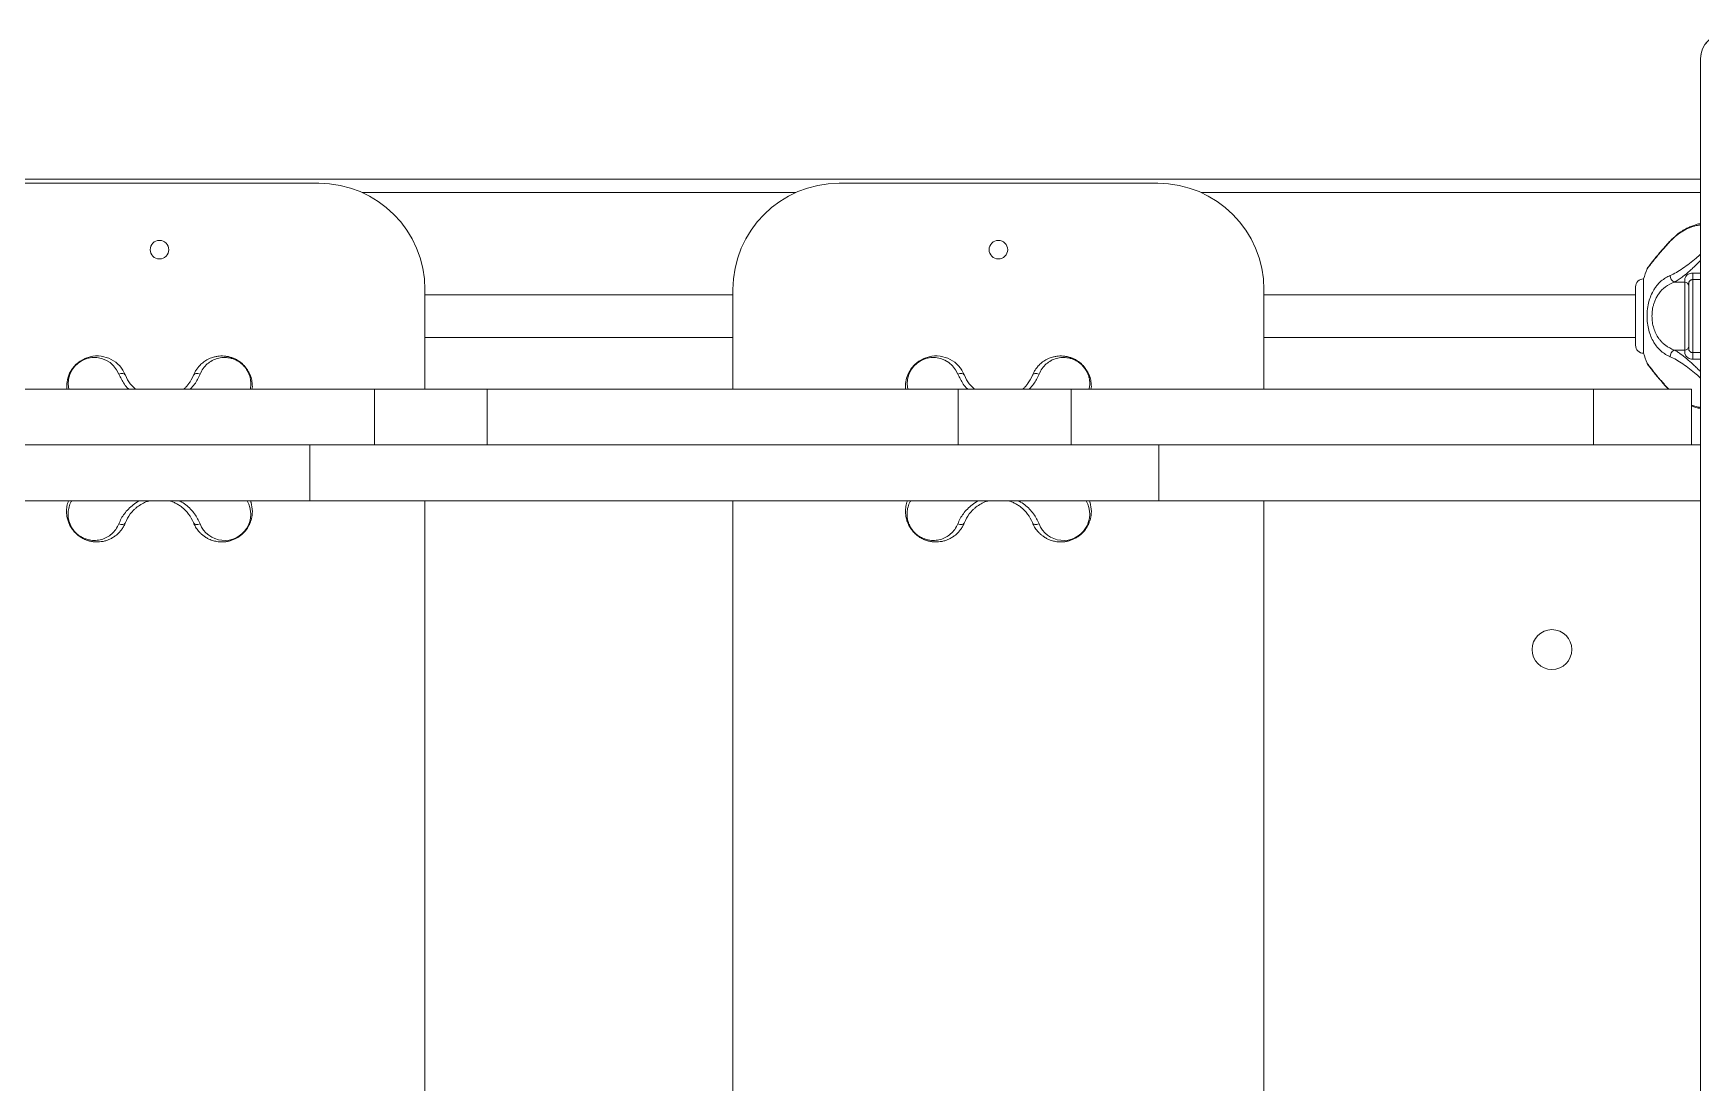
# Model space of a CAD drawing. Header units: millimetres. Extents: x -5884 to 5559, y -2544 to 2548.
# Drawn here: x -79 to 549, y 698 to 1092 of the extents above; entities that cross this region are included whole.
import ezdxf

# ---------------------------------------------------------------- set-up
doc = ezdxf.new("R2010")
doc.units = ezdxf.units.MM
doc.layers.add('DIKOM_ОБЪЕКТ', color=7, linetype='Continuous')

msp = doc.modelspace()

# ---------------------------------------------------------------- linework, layer by layer
at = {"layer": 'DIKOM_ОБЪЕКТ', "color": 7, "linetype": 'Continuous', "lineweight": 15}
for p, q in [((549.273, 1037.575), (-929.727, 1037.575)), ((28.766, 1036.075), (-91.234, 1036.075)), ((344.766, 1036.075), (224.766, 1036.075)), ((527.766, 1000.077), (527.766, 972.077)), ((539.336, 998.877), (543.266, 998.877)), ((543.266, 998.877), (543.266, 973.276)), ((545.317, 999.495), (545.131, 999.315)), ((546.266, 999.817), (546.266, 1002.268)), ((546.266, 999.817), (546.266, 972.337)), ((68.766, 958.575), (68.766, 996.075)), ((184.766, 994.077), (68.766, 994.077)), ((184.766, 996.075), (184.766, 958.575)), ((384.766, 958.575), (384.766, 996.075)), ((524.766, 994.077), (384.766, 994.077)), ((68.766, 978.077), (184.766, 978.077)), ((384.766, 978.077), (524.766, 978.077)), ((543.266, 973.276), (539.336, 973.276)), ((546.266, 969.885), (546.266, 972.337)), ((-109.98, 958.575), (49.763, 958.575)), ((3.766, 959.575), (3.617, 958.575)), ((49.763, 937.575), (49.763, 958.575)), ((92.223, 958.575), (49.763, 958.575)), ((92.223, 937.575), (92.223, 958.575)), ((92.223, 958.575), (269.584, 958.575)), ((269.584, 937.575), (269.584, 958.575)), ((312.213, 958.575), (269.584, 958.575)), ((312.213, 937.575), (312.213, 958.575)), ((312.213, 958.575), (508.93, 958.575)), ((319.766, 959.575), (319.617, 958.575)), ((508.93, 937.575), (508.93, 958.575)), ((545.794, 958.575), (508.93, 958.575)), ((545.794, 937.575), (545.794, 958.575)), ((25.406, 937.575), (-110.379, 937.575)), ((25.406, 937.575), (25.406, 916.575)), ((25.406, 937.575), (345.184, 937.575)), ((345.184, 937.575), (345.184, 916.575)), ((549.273, 937.575), (345.184, 937.575)), ((25.406, 916.575), (-110.379, 916.575)), ((25.406, 916.575), (345.184, 916.575)), ((68.766, 258.575), (68.766, 916.575)), ((184.766, 916.575), (184.766, 258.575)), ((549.273, 916.575), (345.184, 916.575)), ((384.766, 258.575), (384.766, 916.575))]:
    msp.add_line(p, q, dxfattribs=at)
at = {"layer": 'DIKOM_ОБЪЕКТ', "color": 8, "linetype": 'Continuous', "lineweight": 15}
for p, q in [((45.129, 1032.575), (208.403, 1032.575)), ((361.129, 1032.575), (549.273, 1032.575)), ((546.266, 1002.268), (549.273, 1002.268)), ((549.273, 999.817), (546.266, 999.817)), ((546.266, 972.337), (549.273, 972.337)), ((549.273, 969.885), (546.266, 969.885))]:
    msp.add_line(p, q, dxfattribs=at)
at = {"layer": 'DIKOM_ОБЪЕКТ', "color": 8, "linetype": 'Continuous', "lineweight": 15, "flags": 128}
msp.add_lwpolyline([(537.839, 1014.224), (537.846, 1014.369), (537.89, 1014.44)], dxfattribs=at)
at = {"layer": 'DIKOM_ОБЪЕКТ', "color": 7, "linetype": 'Continuous', "lineweight": 15, "flags": 128}
for points in [[(-46.529, 964.222), (-46.143, 964.368), (-45.747, 964.457), (-45.357, 964.488), (-44.99, 964.457), (-44.661, 964.367), (-44.385, 964.222), (-44.173, 964.026), (-44.035, 963.79)], [(-18.434, 963.79), (-18.295, 964.026), (-18.083, 964.222), (-17.807, 964.367), (-17.479, 964.457), (-17.112, 964.488), (-16.722, 964.457), (-16.326, 964.368), (-15.94, 964.222)], [(269.471, 964.222), (269.857, 964.368), (270.253, 964.457), (270.643, 964.488), (271.01, 964.457), (271.339, 964.367), (271.615, 964.222), (271.827, 964.026), (271.965, 963.79)], [(297.566, 963.79), (297.705, 964.026), (297.917, 964.222), (298.193, 964.367), (298.521, 964.457), (298.888, 964.488), (299.278, 964.457), (299.674, 964.368), (300.06, 964.222)], [(-46.529, 907.928), (-46.143, 907.782), (-45.747, 907.693), (-45.357, 907.662), (-44.99, 907.693), (-44.661, 907.783), (-44.385, 907.928), (-44.173, 908.124), (-44.035, 908.36)], [(-15.94, 907.928), (-16.326, 907.782), (-16.722, 907.693), (-17.112, 907.662), (-17.479, 907.693), (-17.807, 907.783), (-18.083, 907.928), (-18.295, 908.124), (-18.434, 908.36)], [(269.471, 907.928), (269.857, 907.782), (270.253, 907.693), (270.643, 907.662), (271.01, 907.693), (271.339, 907.783), (271.615, 907.928), (271.827, 908.124), (271.965, 908.36)], [(300.06, 907.928), (299.674, 907.782), (299.278, 907.693), (298.888, 907.662), (298.521, 907.693), (298.193, 907.783), (297.917, 907.928), (297.705, 908.124), (297.566, 908.36)]]:
    msp.add_lwpolyline(points, dxfattribs=at)
at = {"layer": 'DIKOM_ОБЪЕКТ', "color": 7, "linetype": 'Continuous', "lineweight": 15}
for centre, radius in [((-31.234, 1011.075), 3.5), ((284.766, 1011.075), 3.5), ((493.273, 860.575), 7.5)]:
    msp.add_circle(centre, radius, dxfattribs=at)
for centre, radius, start, end in [((558.773, 1082.988), 9.5, 90, 180), ((558.772, 1082.981), 9.499, 89.994605, 179.994637), ((28.766, 996.075), 40, 0, 90), ((224.766, 996.075), 40, 90, 180), ((344.766, 996.075), 40, 0, 90), ((527.766, 997.077), 3, 90, 180), ((574.01, 986.077), 48.317, 158.461252, 163.156755), ((540.349, 1001.181), 2.517, 175.67782, 246.280348), ((543.316, 997.427), 1.451, 2.139094, 91.99043), ((546.266, 998.334), 1.5, 134.829325, 180), ((527.766, 975.077), 3, 180, 270), ((543.316, 974.726), 1.451, 268.009946, 357.860835), ((546.266, 973.819), 1.5, 180, 225.135341), ((-54.729, 959.588), 11.491, 21.452751, 185.055754), ((261.271, 959.588), 11.491, 21.452815, 185.055689), ((574.01, 986.077), 48.317, 196.843245, 201.538333), ((540.349, 970.972), 2.517, 113.719425, 184.322331)]:
    msp.add_arc(centre, radius, start, end, dxfattribs=at)
at = {"layer": 'DIKOM_ОБЪЕКТ', "color": 8, "linetype": 'Continuous', "lineweight": 15}
for centre, radius, start, end in [((-55.734, 960.629), 9.881, 21.322214, 191.998049), ((260.266, 960.629), 9.881, 21.322359, 191.997855), ((-6.727, 911.536), 9.894, 201.387906, 30.617498), ((309.273, 911.536), 9.894, 201.387969, 30.617359)]:
    msp.add_arc(centre, radius, start, end, dxfattribs=at)
at = {"layer": 'DIKOM_ОБЪЕКТ', "color": 7, "linetype": 'Continuous', "lineweight": 15}
for points, knots in [([(549.273, 1082.982), (549.273, 1082.778), (549.273, 1082.371), (549.273, 1080.748), (549.273, 1078.355), (549.273, 1075.074), (549.273, 1070.938), (549.273, 1065.932), (549.273, 1060.052), (549.273, 1053.277), (549.273, 1045.798), (549.273, 1037.741), (549.273, 1029.159), (549.273, 1019.836), (549.273, 1009.77), (549.273, 998.054), (549.273, 984.509), (549.273, 968.903), (549.273, 952.284), (549.273, 934.685), (549.273, 916.184), (549.273, 896.86), (549.273, 876.771), (549.273, 857.412), (549.273, 838.968), (549.273, 821.644), (549.273, 804.037), (549.273, 786.176), (549.273, 767.461), (549.273, 747.837), (549.273, 727.437), (549.273, 706.946), (549.273, 686.507), (549.273, 666.249), (549.273, 646.226), (549.273, 626.535), (549.273, 606.992), (549.273, 587.458), (549.273, 567.805), (549.273, 547.9), (549.273, 527.844), (549.273, 507.567), (549.273, 487.31), (549.273, 467.107), (549.273, 446.986), (549.273, 426.951), (549.273, 407.571), (549.273, 388.974), (549.273, 371.113), (549.273, 353.506), (549.273, 336.182), (549.273, 317.738), (549.273, 298.379), (549.273, 278.29), (549.273, 258.966), (549.273, 240.465), (549.273, 222.866), (549.273, 206.247), (549.273, 190.641), (549.273, 177.097), (549.273, 165.38), (549.273, 155.314), (549.273, 145.991), (549.273, 137.409), (549.273, 129.301), (549.273, 121.736), (549.273, 114.864), (549.273, 108.918), (549.273, 103.911), (549.273, 99.836), (549.273, 96.65), (549.273, 94.336), (549.273, 92.764), (549.273, 92.367), (549.273, 92.168)], [0, 0, 0, 0, 0.0128599, 0.0257173, 0.0389039, 0.0521823, 0.0656746, 0.0790933, 0.0926105, 0.1063625, 0.1201183, 0.1328766, 0.1456301, 0.1584904, 0.1714398, 0.1843946, 0.2007532, 0.2171121, 0.2335559, 0.25, 0.2664438, 0.2828879, 0.2992465, 0.3156055, 0.3285599, 0.3415094, 0.3543698, 0.3671231, 0.3798817, 0.3938871, 0.4078897, 0.4216383, 0.4353013, 0.4487661, 0.4618072, 0.4747419, 0.4873695, 0.5, 0.5128597, 0.5257172, 0.5389038, 0.5521823, 0.5656745, 0.5790933, 0.5926104, 0.6063625, 0.6201183, 0.6328765, 0.64563, 0.6584904, 0.6714398, 0.6843946, 0.7007532, 0.7171121, 0.7335559, 0.75, 0.7664438, 0.7828879, 0.7992465, 0.8156054, 0.8285599, 0.8415093, 0.8543697, 0.8671231, 0.8798817, 0.893887, 0.9078897, 0.9216383, 0.9353013, 0.948766, 0.9618071, 0.9747419, 0.9873695, 1, 1, 1, 1]), ([(549.273, 1020.856), (549.174, 1020.847), (548.454, 1020.785), (547.167, 1020.399), (545.556, 1019.833), (543.965, 1019.098), (542.167, 1018.063), (540.059, 1016.565), (538.649, 1015.183), (537.89, 1014.44)], [0, 0, 0, 0, 0.0253496, 0.1846412, 0.311619, 0.4375593, 0.5939731, 0.7817629, 1, 1, 1, 1]), ([(537.89, 1014.44), (537.307, 1013.814), (536.142, 1012.563), (534.542, 1010.74), (533.083, 1009.016), (531.807, 1007.455), (530.747, 1006.121), (529.957, 1005.103), (529.448, 1004.437), (529.39, 1004.361), (529.361, 1004.323)], [0, 0, 0, 0, 0.1268586, 0.2534024, 0.3794605, 0.5052649, 0.6304478, 0.7556751, 0.8799862, 1, 1, 1, 1]), ([(529.355, 1004.315), (529.297, 1004.235), (529.182, 1004.077), (529.104, 1003.899), (529.065, 1003.811)], [0, 0, 0, 0, 0.5082301, 1, 1, 1, 1]), ([(529.065, 986.077), (529.097, 986.988), (529.145, 988.359), (529.44, 990.135), (529.831, 991.844), (530.52, 993.87), (531.481, 995.754), (532.47, 997.212), (533.405, 998.326), (534.58, 999.447), (536.043, 1000.528), (537.228, 1001.084), (537.839, 1001.371)], [0, 0, 0, 0, 0.1240504, 0.1867433, 0.2503831, 0.3728896, 0.500763, 0.5811908, 0.6645243, 0.7511624, 0.8716294, 1, 1, 1, 1]), ([(530.926, 986.077), (530.958, 986.861), (531.007, 988.045), (531.306, 989.57), (531.635, 990.786), (532.103, 992.047), (532.733, 993.325), (533.919, 995.185), (536.015, 997.368), (538.187, 998.355), (539.336, 998.877)], [0, 0, 0, 0, 0.1240353, 0.1870683, 0.2511466, 0.3318806, 0.4153266, 0.5019657, 0.7365323, 1, 1, 1, 1]), ([(543.266, 998.877), (543.262, 999.129), (543.254, 999.632), (543.402, 1000.557), (543.905, 1001.324), (544.524, 1001.832), (545.334, 1002.196), (545.955, 1002.244), (546.266, 1002.268)], [0, 0, 0, 0, 0.250306, 0.4993412, 0.6292314, 0.7494565, 0.874447, 1, 1, 1, 1]), ([(524.766, 997.077), (524.766, 997.041), (524.766, 996.967), (524.766, 996.355), (524.766, 995.341), (524.766, 993.91), (524.766, 992.151), (524.766, 990.18), (524.766, 988.13), (524.766, 986.748), (524.766, 986.077)], [0, 0, 0, 0, 0.1165159, 0.2400112, 0.3686409, 0.5, 0.6313591, 0.7599886, 0.8834839, 1, 1, 1, 1]), ([(544.766, 998.242), (544.766, 998.263), (544.766, 998.329), (544.766, 997.655), (544.766, 996.313), (544.766, 994.34), (544.766, 991.867), (544.766, 989.043), (544.766, 987.056), (544.766, 986.077)], [0, 0, 0, 0, 0.0707941, 0.2279762, 0.3805297, 0.5330832, 0.6902648, 0.8474463, 1, 1, 1, 1]), ([(524.766, 986.077), (524.766, 985.406), (524.766, 984.024), (524.766, 981.974), (524.766, 980.002), (524.766, 978.243), (524.766, 976.813), (524.766, 975.798), (524.766, 975.186), (524.766, 975.112), (524.766, 975.077)], [0, 0, 0, 0, 0.1165161, 0.2400112, 0.3686407, 0.5, 0.6313591, 0.7599887, 0.8834841, 1, 1, 1, 1]), ([(537.839, 970.782), (537.243, 971.061), (536.052, 971.618), (534.399, 972.837), (532.906, 974.34), (531.59, 976.182), (530.512, 978.301), (529.696, 980.725), (529.165, 983.337), (529.098, 985.169), (529.065, 986.077)], [0, 0, 0, 0, 0.1251322, 0.2502611, 0.3787915, 0.5003523, 0.6280769, 0.7504607, 0.8762799, 1, 1, 1, 1]), ([(539.336, 973.276), (538.18, 973.796), (536.666, 974.477), (535.06, 975.856), (534.223, 976.722), (533.301, 977.891), (532.375, 979.439), (531.562, 981.488), (531.028, 983.718), (530.959, 985.297), (530.926, 986.077)], [0, 0, 0, 0, 0.2643448, 0.3459587, 0.4245194, 0.5002326, 0.6286692, 0.750488, 0.876663, 1, 1, 1, 1]), ([(544.766, 986.077), (544.766, 985.098), (544.766, 983.11), (544.766, 980.286), (544.766, 977.814), (544.766, 975.84), (544.766, 974.498), (544.766, 973.824), (544.766, 973.891), (544.766, 973.911)], [0, 0, 0, 0, 0.1525537, 0.309735, 0.4669167, 0.6194703, 0.7720238, 0.9292059, 1, 1, 1, 1]), ([(-18.434, 963.79), (-18.272, 964.166), (-17.938, 964.941), (-17.28, 966.028), (-16.598, 966.928), (-15.925, 967.662), (-15.292, 968.259), (-14.564, 968.844), (-13.825, 969.343), (-13.024, 969.799), (-12.177, 970.199), (-11.304, 970.519), (-10.345, 970.789), (-9.317, 970.987), (-8.119, 971.089), (-6.889, 971.067), (-5.621, 970.905), (-4.32, 970.584), (-3.109, 970.13), (-2.015, 969.574), (-0.704, 968.736), (0.529, 967.646), (1.556, 966.389), (2.194, 965.416), (2.72, 964.41), (3.256, 963.084), (3.681, 961.44), (3.738, 960.195), (3.766, 959.575)], [0, 0, 0, 0, 0.0390534, 0.0806735, 0.124894, 0.1523671, 0.1823183, 0.2147514, 0.2496686, 0.2759206, 0.312222, 0.3487687, 0.3744233, 0.4175259, 0.4584542, 0.4985761, 0.5417457, 0.5835379, 0.6240371, 0.656594, 0.6867232, 0.7493463, 0.7799579, 0.8122337, 0.8422667, 0.8750509, 0.9377589, 1, 1, 1, 1]), ([(297.566, 963.79), (297.728, 964.166), (298.062, 964.941), (298.72, 966.028), (299.402, 966.929), (300.075, 967.662), (300.708, 968.259), (301.436, 968.844), (302.175, 969.343), (302.976, 969.799), (303.823, 970.199), (304.696, 970.519), (305.655, 970.789), (306.683, 970.987), (307.881, 971.089), (309.111, 971.067), (310.379, 970.905), (311.68, 970.584), (312.891, 970.13), (313.985, 969.574), (315.296, 968.736), (316.529, 967.646), (317.556, 966.389), (318.194, 965.416), (318.72, 964.41), (319.256, 963.084), (319.681, 961.44), (319.738, 960.195), (319.766, 959.575)], [0, 0, 0, 0, 0.0390534, 0.0806735, 0.1248937, 0.1523671, 0.182318, 0.2147511, 0.2496683, 0.2759203, 0.3122217, 0.3487689, 0.3744229, 0.4175255, 0.4584544, 0.4985763, 0.5417459, 0.5835382, 0.6240374, 0.6565943, 0.6867228, 0.7493466, 0.7799577, 0.8122338, 0.8422668, 0.875051, 0.9377589, 1, 1, 1, 1]), ([(529.065, 968.343), (529.104, 968.255), (529.182, 968.076), (529.297, 967.918), (529.355, 967.838)], [0, 0, 0, 0, 0.4917776, 1, 1, 1, 1]), ([(529.355, 967.839), (529.389, 967.793), (529.457, 967.703), (529.982, 967.018), (530.78, 965.991), (531.843, 964.653), (533.124, 963.091), (534.813, 961.081), (536.246, 959.519), (537.112, 958.575)], [0, 0, 0, 0, 0.132218, 0.2641101, 0.3966424, 0.5296293, 0.663231, 0.7965534, 1, 1, 1, 1]), ([(546.266, 969.885), (545.955, 969.909), (545.334, 969.957), (544.523, 970.321), (543.904, 970.83), (543.402, 971.599), (543.28, 972.328), (543.265, 972.917), (543.265, 973.156), (543.266, 973.276)], [0, 0, 0, 0, 0.1253505, 0.2506744, 0.3709597, 0.5009545, 0.7497429, 0.8748405, 1, 1, 1, 1]), ([(-40.268, 958.575), (-40.971, 959.224), (-42.711, 960.829), (-43.54, 962.684), (-44.035, 963.79)], [0, 0, 0, 0, 0.4040312, 1, 1, 1, 1]), ([(-18.434, 963.79), (-18.953, 962.687), (-19.631, 961.244), (-21.026, 959.594), (-21.642, 958.937), (-22.024, 958.62), (-22.078, 958.575)], [0, 0, 0, 0, 0.6043518, 0.790913, 0.9704849, 1, 1, 1, 1]), ([(275.732, 958.575), (275.029, 959.224), (273.289, 960.829), (272.46, 962.684), (271.965, 963.79)], [0, 0, 0, 0, 0.4040325, 1, 1, 1, 1]), ([(297.566, 963.79), (297.047, 962.687), (296.369, 961.244), (294.974, 959.594), (294.358, 958.937), (293.976, 958.62), (293.922, 958.575)], [0, 0, 0, 0, 0.6043523, 0.7909133, 0.9704849, 1, 1, 1, 1]), ([(545.794, 952.257), (545.882, 952.221), (546.422, 951.998), (547.603, 951.615), (548.666, 951.4), (549.273, 951.277)], [0, 0, 0, 0, 0.0767675, 0.4730819, 1, 1, 1, 1]), ([(-44.035, 908.36), (-44.22, 907.934), (-44.604, 907.052), (-45.346, 905.89), (-46.212, 904.813), (-47.145, 903.903), (-48.2, 903.081), (-49.317, 902.4), (-50.534, 901.843), (-51.807, 901.426), (-53.087, 901.168), (-54.442, 901.053), (-55.769, 901.093), (-57.209, 901.313), (-58.619, 901.714), (-60.084, 902.354), (-61.516, 903.231), (-62.901, 904.409), (-63.878, 905.558), (-64.523, 906.52), (-65.06, 907.463), (-65.596, 908.693), (-65.978, 910.037), (-66.179, 911.281), (-66.248, 912.355), (-66.221, 913.397), (-66.094, 914.461), (-65.875, 915.531), (-65.626, 916.236), (-65.505, 916.575)], [0, 0, 0, 0, 0.0388971, 0.0804564, 0.1189985, 0.16108, 0.1976793, 0.2412878, 0.2816637, 0.3217217, 0.3653803, 0.4014738, 0.4447129, 0.4822254, 0.5252586, 0.5628866, 0.6033502, 0.643863, 0.6843414, 0.7040573, 0.7248533, 0.7625537, 0.8056847, 0.8375758, 0.8691656, 0.8997022, 0.9306934, 0.9666342, 1, 1, 1, 1]), ([(-44.035, 908.36), (-43.513, 909.461), (-42.831, 910.902), (-41.449, 912.56), (-40.58, 913.438), (-39.409, 914.429), (-37.85, 915.43), (-36.18, 916.234), (-35.081, 916.49), (-34.719, 916.575)], [0, 0, 0, 0, 0.326285, 0.4270084, 0.5239578, 0.6173878, 0.7759006, 0.9262416, 1, 1, 1, 1]), ([(-27.581, 916.575), (-27.254, 916.48), (-26.453, 916.246), (-25.247, 915.729), (-23.971, 915.033), (-22.117, 913.739), (-19.94, 911.516), (-18.955, 909.452), (-18.434, 908.36)], [0, 0, 0, 0, 0.0690647, 0.1694295, 0.2731662, 0.380868, 0.6725018, 1, 1, 1, 1]), ([(3.766, 912.575), (3.752, 912.146), (3.726, 911.303), (3.502, 910.018), (3.159, 908.82), (2.715, 907.731), (2.024, 906.409), (1.081, 905.11), (-0.091, 903.954), (-1.032, 903.205), (-2.024, 902.571), (-3.119, 902.016), (-4.329, 901.563), (-5.627, 901.244), (-6.785, 901.097), (-7.83, 901.063), (-8.72, 901.106), (-9.629, 901.22), (-10.456, 901.391), (-11.326, 901.638), (-12.196, 901.959), (-13.031, 902.355), (-13.917, 902.86), (-14.805, 903.477), (-15.714, 904.267), (-16.677, 905.294), (-17.643, 906.604), (-18.179, 907.793), (-18.434, 908.36)], [0, 0, 0, 0, 0.0431653, 0.0849565, 0.1254975, 0.1580521, 0.1878957, 0.2506242, 0.2817371, 0.3135607, 0.3437707, 0.3764299, 0.4168606, 0.4585558, 0.5015904, 0.5310802, 0.5637667, 0.5928915, 0.6263739, 0.6524816, 0.6884337, 0.7245856, 0.7502758, 0.7962942, 0.837892, 0.8750773, 0.9404479, 1, 1, 1, 1]), ([(3.038, 916.575), (3.066, 916.508), (3.138, 916.339), (3.203, 916.131), (3.252, 915.973), (3.591, 914.865), (3.679, 913.709), (3.766, 912.575)], [0, 0, 0, 0, 0.054122, 0.1369309, 0.1625543, 0.1776591, 1, 1, 1, 1]), ([(271.965, 908.36), (271.78, 907.934), (271.396, 907.052), (270.654, 905.89), (269.788, 904.813), (268.855, 903.903), (267.8, 903.081), (266.683, 902.4), (265.466, 901.843), (264.193, 901.426), (262.913, 901.168), (261.558, 901.053), (260.231, 901.093), (258.791, 901.313), (257.381, 901.714), (255.916, 902.354), (254.484, 903.231), (253.099, 904.409), (252.122, 905.558), (251.477, 906.52), (250.94, 907.463), (250.404, 908.693), (250.022, 910.037), (249.821, 911.281), (249.752, 912.355), (249.779, 913.397), (249.906, 914.461), (250.125, 915.531), (250.375, 916.236), (250.495, 916.575)], [0, 0, 0, 0, 0.0388971, 0.0804562, 0.1189986, 0.1610801, 0.1976793, 0.2412879, 0.2816633, 0.3217218, 0.3653799, 0.4014734, 0.4447125, 0.4822256, 0.5252587, 0.5628867, 0.6033503, 0.6438631, 0.6843416, 0.7040574, 0.7248534, 0.7625539, 0.8056847, 0.8375758, 0.8691656, 0.8997022, 0.9306934, 0.9666342, 1, 1, 1, 1]), ([(271.965, 908.36), (272.487, 909.461), (273.169, 910.902), (274.551, 912.56), (275.42, 913.438), (276.591, 914.429), (278.15, 915.43), (279.82, 916.234), (280.919, 916.49), (281.281, 916.575)], [0, 0, 0, 0, 0.326286, 0.4270095, 0.523959, 0.6173891, 0.7759005, 0.9262434, 1, 1, 1, 1]), ([(288.419, 916.575), (288.746, 916.48), (289.547, 916.246), (290.753, 915.729), (292.029, 915.033), (293.883, 913.739), (296.06, 911.516), (297.045, 909.452), (297.566, 908.36)], [0, 0, 0, 0, 0.0690629, 0.1694278, 0.2731646, 0.3808665, 0.6725016, 1, 1, 1, 1]), ([(319.766, 912.575), (319.752, 912.146), (319.726, 911.303), (319.502, 910.018), (319.159, 908.82), (318.715, 907.731), (318.024, 906.409), (317.081, 905.11), (315.909, 903.954), (314.968, 903.205), (313.976, 902.571), (312.881, 902.016), (311.671, 901.563), (310.373, 901.244), (309.215, 901.097), (308.17, 901.063), (307.28, 901.106), (306.371, 901.22), (305.544, 901.391), (304.674, 901.638), (303.804, 901.959), (302.969, 902.355), (302.083, 902.86), (301.195, 903.477), (300.286, 904.267), (299.323, 905.294), (298.357, 906.604), (297.821, 907.793), (297.566, 908.36)], [0, 0, 0, 0, 0.0431653, 0.0849564, 0.1254976, 0.1580519, 0.1878958, 0.2506239, 0.2817369, 0.3135605, 0.3437704, 0.3764296, 0.416861, 0.4585561, 0.5015902, 0.53108, 0.5637666, 0.5928919, 0.6263743, 0.652482, 0.6884336, 0.7245855, 0.7502762, 0.7962941, 0.8378919, 0.8750776, 0.9404479, 1, 1, 1, 1]), ([(319.038, 916.575), (319.066, 916.508), (319.138, 916.339), (319.203, 916.131), (319.252, 915.973), (319.591, 914.865), (319.679, 913.709), (319.766, 912.575)], [0, 0, 0, 0, 0.0541206, 0.1369295, 0.1625541, 0.1776589, 1, 1, 1, 1])]:
    msp.add_open_spline(points, degree=3, knots=knots, dxfattribs=at)
at = {"layer": 'DIKOM_ОБЪЕКТ', "color": 8, "linetype": 'Continuous', "lineweight": 15}
for points, knots in [([(537.839, 1014.224), (538.596, 1014.964), (540.112, 1016.446), (542.567, 1018.126), (545.075, 1019.38), (547.337, 1020.159), (548.719, 1020.313), (549.273, 1020.374)], [0, 0, 0, 0, 0.2141715, 0.4287962, 0.6425108, 0.8568261, 1, 1, 1, 1]), ([(529.069, 1003.816), (529.1, 1003.857), (529.163, 1003.939), (529.691, 1004.63), (530.506, 1005.68), (531.597, 1007.054), (532.908, 1008.659), (534.398, 1010.419), (536.037, 1012.288), (537.232, 1013.571), (537.839, 1014.224)], [0, 0, 0, 0, 0.1223061, 0.2473057, 0.3729255, 0.4981471, 0.6236211, 0.7489877, 0.8724188, 1, 1, 1, 1]), ([(549.273, 1009.397), (548.708, 1008.89), (547.32, 1007.645), (545.05, 1005.842), (542.552, 1004.021), (540.104, 1002.44), (538.594, 1001.727), (537.839, 1001.371)], [0, 0, 0, 0, 0.1460468, 0.3590104, 0.5730771, 0.7863797, 1, 1, 1, 1]), ([(549.273, 1007.079), (549.121, 1006.919), (548.564, 1006.333), (547.589, 1005.367), (546.322, 1004.154), (545.095, 1003.042), (543.728, 1001.873), (542.294, 1000.741), (540.752, 999.654), (539.806, 999.135), (539.336, 998.877)], [0, 0, 0, 0, 0.0444696, 0.1635001, 0.2820605, 0.4119486, 0.5209541, 0.6848393, 0.8434358, 1, 1, 1, 1]), ([(546.266, 999.817), (546.201, 999.814), (546.072, 999.81), (545.818, 999.761), (545.542, 999.657), (545.39, 999.547), (545.317, 999.495)], [0, 0, 0, 0, 0.1643271, 0.329694, 0.6794027, 1, 1, 1, 1]), ([(-15.94, 964.222), (-15.583, 964.963), (-14.867, 966.445), (-13.279, 968.121), (-11.454, 969.39), (-9.418, 970.209), (-7.218, 970.574), (-5.227, 970.451), (-3.563, 970.016), (-2.46, 969.561), (-1.584, 969.079), (-0.703, 968.494), (0.353, 967.599), (1.417, 966.325), (2.198, 964.994), (2.723, 963.697), (3.14, 962.041), (3.286, 960.302), (3.032, 959.077), (2.929, 958.575)], [0, 0, 0, 0, 0.0854061, 0.1709939, 0.2562178, 0.341681, 0.4264984, 0.5121387, 0.5580084, 0.5978055, 0.6214996, 0.643437, 0.6838023, 0.7267262, 0.7696863, 0.8125489, 0.8555312, 0.9408185, 1, 1, 1, 1]), ([(300.06, 964.222), (300.417, 964.963), (301.133, 966.445), (302.721, 968.121), (304.546, 969.39), (306.582, 970.209), (308.782, 970.574), (310.773, 970.451), (312.437, 970.016), (313.54, 969.561), (314.416, 969.079), (315.297, 968.494), (316.353, 967.599), (317.417, 966.325), (318.198, 964.994), (318.723, 963.697), (319.141, 962.041), (319.286, 960.302), (319.032, 959.077), (318.929, 958.575)], [0, 0, 0, 0, 0.0854064, 0.1709937, 0.2562177, 0.3416813, 0.4264987, 0.5121384, 0.5580081, 0.5978052, 0.6214993, 0.6434373, 0.6838021, 0.726726, 0.7696864, 0.812549, 0.8555312, 0.9408185, 1, 1, 1, 1]), ([(537.256, 958.575), (536.294, 959.624), (534.737, 961.321), (532.941, 963.458), (531.627, 965.062), (530.543, 966.427), (529.706, 967.504), (529.216, 968.144), (529.01, 968.415), (529.068, 968.339), (529.069, 968.337)], [0, 0, 0, 0, 0.2142464, 0.3466419, 0.4751349, 0.605678, 0.7361404, 0.8662844, 0.9969606, 1, 1, 1, 1]), ([(537.839, 970.782), (538.596, 970.425), (540.112, 969.709), (542.567, 968.122), (545.075, 966.292), (547.337, 964.494), (548.719, 963.253), (549.273, 962.757)], [0, 0, 0, 0, 0.2141717, 0.4287965, 0.6425107, 0.8568262, 1, 1, 1, 1]), ([(539.336, 973.276), (539.682, 973.091), (540.396, 972.707), (541.515, 971.965), (542.697, 971.099), (543.861, 970.166), (545.096, 969.11), (546.327, 967.994), (547.6, 966.775), (548.576, 965.81), (549.127, 965.226), (549.273, 965.072)], [0, 0, 0, 0, 0.1157303, 0.2393815, 0.3540567, 0.4792612, 0.5881559, 0.7179058, 0.8380342, 0.9572195, 1, 1, 1, 1]), ([(545.213, 972.759), (545.246, 972.725), (545.332, 972.636), (545.549, 972.496), (545.819, 972.391), (546.073, 972.344), (546.202, 972.339), (546.266, 972.337)], [0, 0, 0, 0, 0.1692517, 0.4366202, 0.7265182, 0.8636814, 1, 1, 1, 1]), ([(-46.529, 964.222), (-45.911, 962.963), (-44.979, 961.059), (-43.507, 959.196), (-42.841, 958.618), (-42.792, 958.575)], [0, 0, 0, 0, 0.644396, 0.9738662, 1, 1, 1, 1]), ([(-19.676, 958.575), (-19.634, 958.611), (-18.979, 959.177), (-18.02, 960.43), (-16.779, 962.283), (-16.223, 963.569), (-15.94, 964.222)], [0, 0, 0, 0, 0.0224403, 0.3480522, 0.6686386, 1, 1, 1, 1]), ([(269.471, 964.222), (270.089, 962.963), (271.021, 961.059), (272.493, 959.196), (273.159, 958.618), (273.208, 958.575)], [0, 0, 0, 0, 0.6443956, 0.9738662, 1, 1, 1, 1]), ([(296.324, 958.575), (296.366, 958.611), (297.021, 959.177), (297.98, 960.43), (299.221, 962.283), (299.777, 963.569), (300.06, 964.222)], [0, 0, 0, 0, 0.0224403, 0.348051, 0.6686379, 1, 1, 1, 1]), ([(549.273, 951.727), (549.27, 951.727), (548.717, 951.751), (547.548, 951.989), (546.387, 952.397), (545.794, 952.605)], [0, 0, 0, 0, 0.0020953, 0.4909086, 1, 1, 1, 1]), ([(-46.529, 907.928), (-46.886, 907.187), (-47.602, 905.705), (-49.19, 904.029), (-51.015, 902.76), (-53.05, 901.941), (-55.25, 901.576), (-57.242, 901.699), (-58.906, 902.134), (-60.008, 902.589), (-60.884, 903.071), (-61.766, 903.656), (-62.821, 904.551), (-63.885, 905.825), (-64.667, 907.156), (-65.191, 908.452), (-65.613, 910.111), (-65.739, 912.083), (-65.338, 914.264), (-64.828, 915.777), (-64.328, 916.475), (-64.257, 916.575)], [0, 0, 0, 0, 0.0758851, 0.1519317, 0.2276549, 0.3035915, 0.3789535, 0.4550457, 0.4958019, 0.5311624, 0.5522151, 0.5717071, 0.6075723, 0.6457111, 0.683882, 0.7219662, 0.760157, 0.8359365, 0.9119824, 0.9874401, 1, 1, 1, 1]), ([(-38.586, 916.575), (-38.709, 916.523), (-39.641, 916.13), (-41.126, 915.078), (-42.977, 913.498), (-44.469, 911.731), (-45.684, 909.864), (-46.244, 908.58), (-46.529, 907.928)], [0, 0, 0, 0, 0.0293534, 0.2231821, 0.4174024, 0.6114579, 0.8025183, 1, 1, 1, 1]), ([(-15.94, 907.928), (-16.542, 909.196), (-17.453, 911.112), (-19.461, 913.462), (-21.291, 915.041), (-22.784, 916.102), (-23.741, 916.51), (-23.893, 916.575)], [0, 0, 0, 0, 0.3836396, 0.579789, 0.7701568, 0.9635608, 1, 1, 1, 1]), ([(269.471, 907.928), (269.114, 907.187), (268.398, 905.705), (266.81, 904.029), (264.985, 902.76), (262.95, 901.941), (260.75, 901.576), (258.758, 901.699), (257.094, 902.134), (255.992, 902.589), (255.116, 903.071), (254.234, 903.656), (253.179, 904.551), (252.115, 905.825), (251.333, 907.156), (250.809, 908.452), (250.387, 910.111), (250.261, 912.083), (250.662, 914.264), (251.172, 915.777), (251.672, 916.475), (251.743, 916.575)], [0, 0, 0, 0, 0.0758853, 0.1519316, 0.2276548, 0.3035914, 0.3789529, 0.4550456, 0.4958017, 0.5311623, 0.552215, 0.5717074, 0.6075721, 0.645711, 0.6838822, 0.7219664, 0.7601571, 0.8359366, 0.9119824, 0.9874401, 1, 1, 1, 1]), ([(277.414, 916.575), (277.291, 916.523), (276.359, 916.13), (274.874, 915.078), (273.023, 913.498), (271.531, 911.731), (270.316, 909.864), (269.756, 908.58), (269.471, 907.928)], [0, 0, 0, 0, 0.0293516, 0.2231822, 0.4174028, 0.6114574, 0.8025181, 1, 1, 1, 1]), ([(300.06, 907.928), (299.458, 909.196), (298.547, 911.112), (296.539, 913.462), (294.709, 915.041), (293.216, 916.102), (292.259, 916.51), (292.107, 916.575)], [0, 0, 0, 0, 0.3836398, 0.5797897, 0.770158, 0.9635625, 1, 1, 1, 1])]:
    msp.add_open_spline(points, degree=3, knots=knots, dxfattribs=at)

doc.saveas('drawing.dxf')
